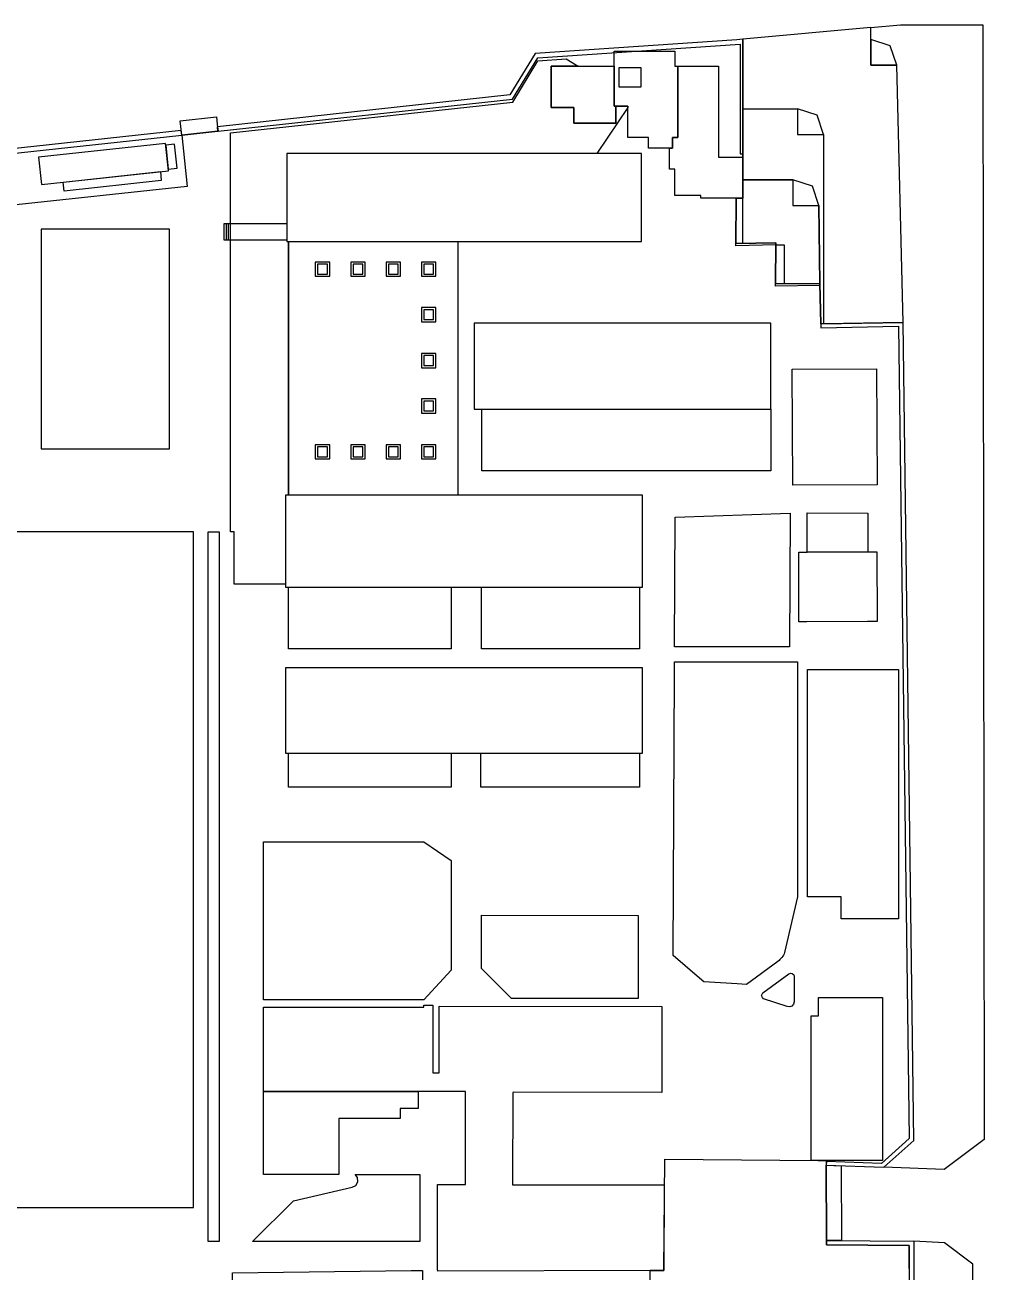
# Model space of a CAD drawing. Header units: centimetres. Extents: x 1797 to 35712, y 12309 to 53018.
# Drawn here: x 22662 to 35435, y 34763 to 51374 of the extents above; entities that cross this region are included whole.
import ezdxf

# ---------------------------------------------------------------- set-up
doc = ezdxf.new("R2010")
doc.units = ezdxf.units.CM
doc.header["$MEASUREMENT"] = 0
for name, color, linetype in [('Classrooms', 1, 'Continuous'), ('Entrance', 2, 'Continuous'), ('Furniture', 2, 'Continuous'), ('Labs', 1, 'Continuous'), ('Offices', 1, 'Continuous'), ('Stairs', 2, 'Continuous'), ('Storage', 40, 'Continuous'), ('Walls', 6, 'Continuous')]:
    doc.layers.add(name, color=color, linetype=linetype)

msp = doc.modelspace()

# ---------------------------------------------------------------- linework, layer by layer
at = {"layer": 'Classrooms'}
msp.add_lwpolyline([(26130, 41674), (30888, 41674), (30888, 42811), (26130, 42811)], close=True, dxfattribs=at)
at = {"layer": 'Entrance'}
for points in [[(24750, 49906), (24729, 50095), (25211, 50148), (25231, 49959), (24750, 49906)], [(33538, 35183), (33338, 35184), (33334, 36186), (33534, 36179), (33538, 35183)]]:
    msp.add_lwpolyline(points, dxfattribs=at)
for points in [[(32222, 49068), (32135, 49068), (32127, 48464), (32222, 48466)], [(32773, 47927), (32657, 47925), (32660, 48443), (32773, 48443)]]:
    msp.add_lwpolyline(points, close=True, dxfattribs=at)
at = {"layer": 'Furniture'}
for points in [[(30280, 49663), (26150, 49663), (26150, 48723), (25450, 48723), (25400, 48723), (25400, 48726), (25400, 49593), (25400, 49937), (29157, 50345), (29492, 50897), (29871, 50922), (30009, 50839), (30031, 50825), (29670, 50825), (29670, 50275), (29970, 50275), (29970, 50065), (30530, 50065), (30530, 50291), (30690, 50291), (30690, 50275)], [(30870, 50551), (30870, 50805), (30570, 50805), (30570, 50551)], [(26170, 45113), (26131, 45113), (26131, 43925), (25450, 43925), (25450, 44623), (25401, 44623), (25400, 48511), (25450, 48511), (26150, 48511), (26150, 48491), (26170, 48491)], [(26527, 48026), (26723, 48026), (26723, 48216), (26527, 48216)], [(26557, 48056), (26693, 48056), (26693, 48186), (26557, 48186)], [(27003, 48026), (27193, 48026), (27193, 48216), (27003, 48216)], [(27033, 48056), (27163, 48056), (27163, 48186), (27033, 48186)], [(27473, 48026), (27663, 48026), (27663, 48216), (27473, 48216)], [(27503, 48056), (27633, 48056), (27633, 48186), (27503, 48186)], [(27943, 48026), (28133, 48026), (28133, 48216), (27943, 48216)], [(27973, 48056), (28103, 48056), (28103, 48186), (27973, 48186)], [(27943, 47419), (28133, 47419), (28133, 47609), (27943, 47609)], [(27973, 47449), (28103, 47449), (28103, 47579), (27973, 47579)], [(27943, 46809), (28133, 46809), (28133, 46999), (27943, 46999)], [(27973, 46839), (28103, 46839), (28103, 46969), (27973, 46969)], [(27943, 46203), (28133, 46203), (28133, 46393), (27943, 46393)], [(27973, 46233), (28103, 46233), (28103, 46363), (27973, 46363)], [(32594, 45437), (28745, 45437), (28745, 46257), (32594, 46257)], [(26527, 45593), (26723, 45593), (26723, 45783), (26527, 45783)], [(26557, 45623), (26693, 45623), (26693, 45753), (26557, 45753)], [(27003, 45593), (27193, 45593), (27193, 45783), (27003, 45783)], [(27033, 45623), (27163, 45623), (27163, 45753), (27033, 45753)], [(27473, 45593), (27663, 45593), (27663, 45783), (27473, 45783)], [(27503, 45623), (27633, 45623), (27633, 45753), (27503, 45753)], [(27943, 45593), (28133, 45593), (28133, 45783), (27943, 45783)], [(27973, 45623), (28103, 45623), (28103, 45753), (27973, 45753)], [(32845, 43091), (31314, 43091), (31320, 44818), (32852, 44870)], [(28340, 43065), (26170, 43065), (26170, 43885), (28340, 43885)], [(30844, 43065), (28740, 43065), (28740, 43885), (30844, 43885)], [(32949, 39759), (32778, 39019), (32771, 39002), (32762, 38985), (32753, 38969), (32742, 38953), (32730, 38939), (32717, 38925), (32704, 38912), (32689, 38901), (32272, 38595), (32146, 38602), (31703, 38629), (31614, 38706), (31296, 38980), (31313, 42741), (31314, 42891), (32949, 42891)], [(28340, 41222), (26170, 41222), (26170, 41674), (28340, 41674)], [(30844, 41222), (28733, 41222), (28733, 41674), (30844, 41674)], [(28340, 38786), (27975, 38390), (25840, 38390), (25840, 40492), (27975, 40492), (28340, 40244)], [(30830, 39148), (30830, 39102), (30830, 38845), (30830, 38800), (30830, 38449), (30830, 38406), (29140, 38406), (28740, 38806), (28740, 39515), (30830, 39513), (30830, 39264), (30830, 39231)]]:
    msp.add_lwpolyline(points, close=True, dxfattribs=at)
for points in [[(25100, 44623), (25250, 44623), (25250, 35172), (25100, 35172), (25100, 44623)], [(32490, 38481), (32837, 38736), (32857, 38743), (32880, 38740), (32900, 38720), (32905, 38698), (32905, 38360), (32898, 38330), (32876, 38306), (32846, 38296), (32813, 38301), (32498, 38403), (32483, 38418), (32473, 38446), (32479, 38466), (32490, 38481)]]:
    msp.add_lwpolyline(points, dxfattribs=at)
at = {"layer": 'Labs'}
for points in [[(28644, 46257), (32594, 46257), (32594, 47401), (28644, 47401)], [(26131, 43885), (30888, 43885), (30888, 45113), (26131, 45113)], [(31145, 38300), (31143, 37155), (29163, 37157), (29157, 37146), (29156, 35926), (31174, 35924), (31172, 34783), (30988, 34783), (28161, 34775), (28161, 34786), (28156, 34786), (28157, 35931), (28527, 35930), (28529, 37167), (27898, 37167), (27898, 37170), (25840, 37170), (25840, 38292), (27975, 38292), (27975, 38319), (28095, 38319), (28094, 37418), (28176, 37417), (28177, 38304)], [(26842, 36062), (25880, 36062), (25840, 36062), (25840, 37167), (26737, 37167), (27009, 37167), (27898, 37167), (27898, 36942), (27657, 36942), (27657, 36807), (26842, 36807)]]:
    msp.add_lwpolyline(points, close=True, dxfattribs=at)
at = {"layer": 'Offices'}
for points in [[(31357, 49875), (31284, 49875), (31284, 49732), (31244, 49732), (30967, 49732), (30967, 49875), (30690, 49875), (30690, 50291), (30530, 50291), (30510, 50291), (30510, 50825), (30510, 51025), (31317, 51025), (31317, 50825), (31357, 50825)], [(30510, 50291), (30530, 50291), (30530, 50065), (29970, 50065), (29970, 50275), (29670, 50275), (29670, 50825), (30510, 50825)], [(31897, 49614), (32222, 49614), (32222, 49068), (31662, 49068), (31662, 49104), (31317, 49104), (31317, 49454), (31244, 49454), (31244, 49732), (31284, 49732), (31284, 49875), (31357, 49875), (31357, 50825), (31897, 50825)], [(26150, 48491), (30874, 48491), (30874, 49663), (26150, 49663)], [(22879, 45727), (24586, 45727), (24586, 48655), (22879, 48655)], [(34011, 45249), (32886, 45245), (32879, 46789), (34004, 46793)], [(33887, 44355), (33079, 44352), (33081, 44876), (33889, 44873)], [(34011, 43428), (33883, 43428), (33075, 43425), (32970, 43425), (32966, 44352), (33079, 44352), (33887, 44355), (34007, 44355)]]:
    msp.add_lwpolyline(points, close=True, dxfattribs=at)
for points in [[(22843, 49613), (22883, 49249), (24573, 49432), (24533, 49796), (22843, 49613)], [(24536, 49773), (24570, 49455), (24690, 49468), (24655, 49786), (24536, 49773)], [(24465, 49421), (24478, 49301), (23185, 49161), (23172, 49280), (24465, 49421)], [(34084, 36249), (33132, 36249), (33132, 38176), (33230, 38176), (33230, 38419), (34084, 38419), (34084, 36249)]]:
    msp.add_lwpolyline(points, dxfattribs=at)
at = {"layer": 'Stairs'}
for p, q in [((25340, 48723), (25340, 48511)), ((25370, 48723), (25370, 48511))]:
    msp.add_line(p, q, dxfattribs=at)
for points in [[(32222, 51183), (32222, 49068), (32135, 49068), (32127, 48464), (32661, 48473), (32657, 47925), (33247, 47932), (33260, 47391), (34356, 47411), (34272, 50837), (33927, 50837), (33927, 51338), (32222, 51183)], [(34272, 50837), (34185, 51096), (33927, 51182), (33927, 50837), (34272, 50837)], [(33297, 49913), (33210, 50172), (32952, 50258), (32952, 49913), (33297, 49913)], [(28425, 45113), (26170, 45113), (26170, 48491), (28425, 48491), (28425, 45113)], [(33334, 36248), (33338, 35124), (34439, 35116), (34450, 31505), (31022, 31487), (30988, 34783), (31172, 34783), (31183, 36267), (33225, 36248), (33334, 36248)], [(27020, 35892), (27067, 35915), (27094, 35964), (27089, 36023), (27060, 36062)], [(34532, 27804), (34862, 27804), (35292, 28329), (35286, 34869), (34908, 35152), (34499, 35176), (34532, 27804)]]:
    msp.add_lwpolyline(points, dxfattribs=at)
for points in [[(35435, 36528), (34902, 36129), (34102, 36158), (34498, 36514), (34356, 47411), (34272, 50837), (34185, 51096), (33927, 51182), (33927, 51338), (34321, 51374), (35419, 51374)], [(33297, 47392), (33260, 47391), (33247, 47932), (33235, 48967), (33149, 49225), (32890, 49312), (32222, 49312), (32222, 50258), (32952, 50258), (32952, 49913), (33297, 49913)], [(22412, 49652), (24750, 49906), (24824, 49224), (22422, 48963)], [(33247, 47932), (32657, 47925), (32661, 48473), (32127, 48464), (32135, 49068), (32222, 49068), (32222, 49312), (32890, 49312), (32890, 48967), (33235, 48967)], [(25310, 48511), (25400, 48511), (25400, 48723), (25310, 48723)], [(18900, 35623), (24905, 35623), (24905, 44623), (18900, 44623)], [(27919, 35172), (25690, 35172), (26240, 35712), (27020, 35892), (27067, 35915), (27094, 35964), (27089, 36023), (27060, 36062), (27919, 36062)], [(27017, 30303), (25768, 30303), (25513, 30590), (25483, 30857), (25897, 30866), (25885, 31371), (25470, 31362), (25428, 34752), (27805, 34782), (27955, 34783), (27960, 34365), (27017, 33749)]]:
    msp.add_lwpolyline(points, close=True, dxfattribs=at)
at = {"layer": 'Storage'}
msp.add_lwpolyline([(34294, 39467), (33532, 39467), (33532, 39759), (33082, 39759), (33082, 42789), (34294, 42789)], close=True, dxfattribs=at)
at = {"layer": 'Walls'}
for points in [[(25228, 50019), (25235, 49959), (29156, 50385), (29491, 50937), (32187, 51117), (32187, 49656), (32222, 49656), (32222, 51183), (32142, 51176), (29456, 50995), (29120, 50442), (25228, 50019)], [(24750, 49906), (25231, 49959), (25225, 50018)], [(22411, 49713), (22412, 49652), (24750, 49906), (24743, 49966), (22411, 49713)], [(33334, 36186), (34102, 36158), (34498, 36514), (34356, 47411), (33297, 47392), (33260, 47391), (33261, 47341), (34296, 47360), (34438, 36541), (34069, 36209), (33336, 36236), (33334, 36186)], [(33652, 27804), (33652, 27834), (34140, 27834), (34470, 28182), (34473, 30179), (34439, 35116), (33338, 35124), (33338, 35184), (34499, 35176), (34532, 27804), (33652, 27804)]]:
    msp.add_lwpolyline(points, dxfattribs=at)
for points in [[(32660, 48443), (32127, 48434), (32127, 48464), (32661, 48473)], [(33248, 47902), (32657, 47895), (32657, 47925), (33247, 47932)]]:
    msp.add_lwpolyline(points, close=True, dxfattribs=at)

doc.saveas('drawing.dxf')
